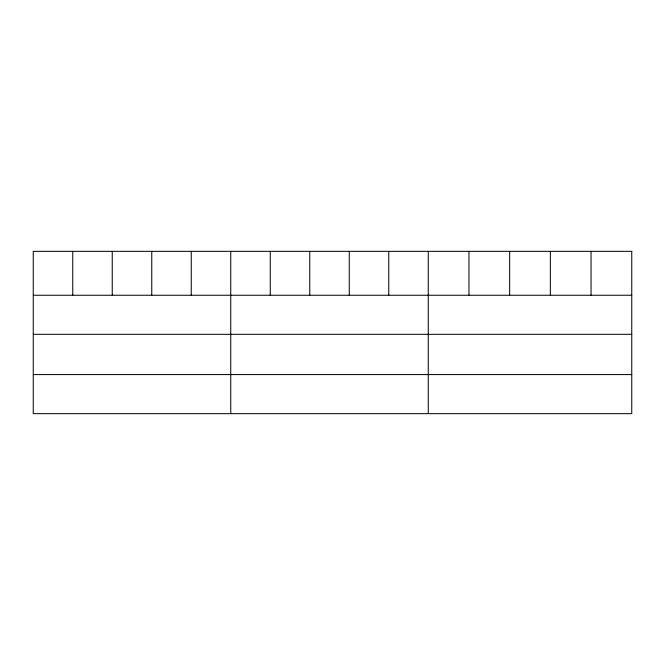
<?xml version="1.0" encoding="UTF-8"?>
<svg xmlns="http://www.w3.org/2000/svg" width="665" height="665" viewBox="0 0 665 665"><rect width="100%" height="100%" fill="white"/><g stroke="black" fill="none" stroke-linecap="round" stroke-linejoin="round"><path stroke-width="1" d="M33.25 295.252L631.75 295.252M33.25 334.32L631.75 334.32M33.25 374.578L631.75 374.578M591.052 251.345L591.052 295.252M550.354 251.345L550.354 295.252M509.656 251.345L509.656 295.252M468.958 251.345L468.958 295.252M428.26 251.345L428.26 413.655M388.759 251.345L388.759 295.252M349.258 251.345L349.258 295.252M309.757 251.345L309.757 295.252M270.256 251.345L270.256 295.252M230.755 251.345L230.755 413.655M191.254 251.345L191.254 295.252M151.753 251.345L151.753 295.252M112.252 251.345L112.252 295.252M72.751 251.345L72.751 295.252M631.75 251.345L33.25 251.345L33.25 413.655L631.75 413.655L631.75 251.345"/></g></svg>
